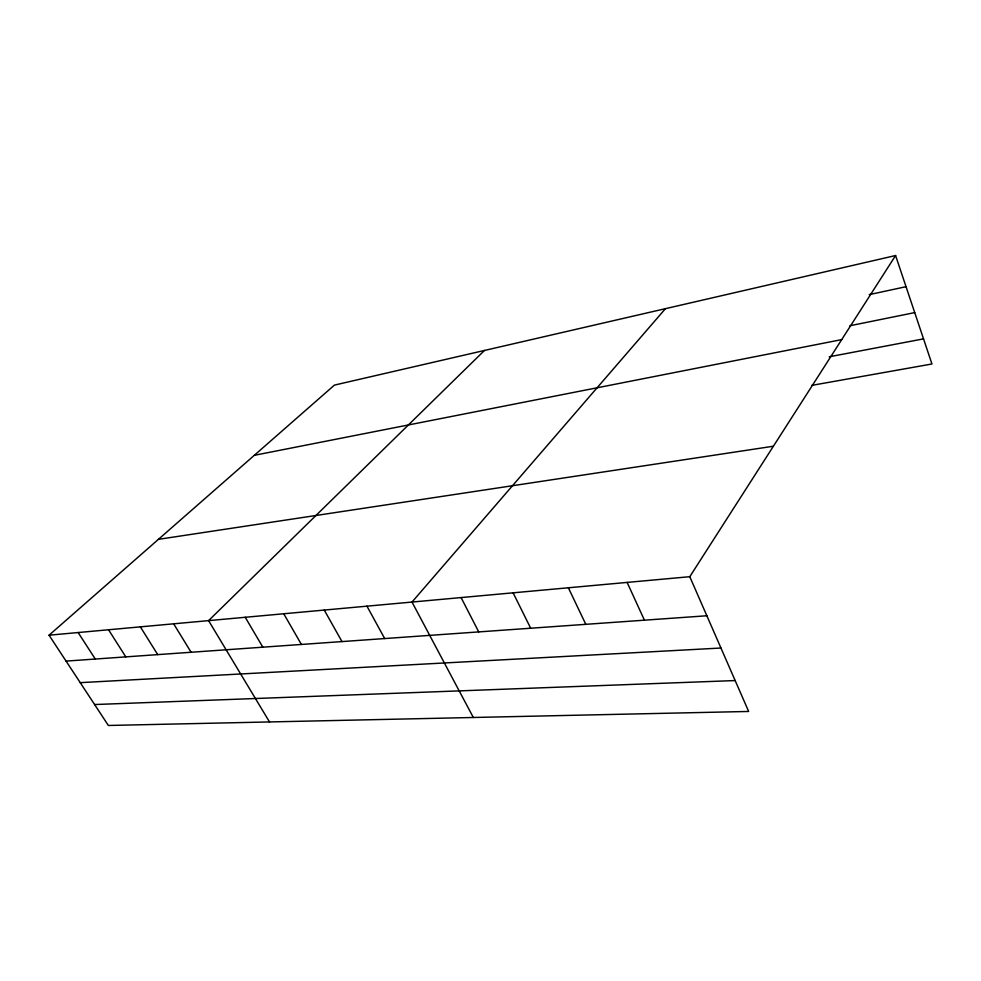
<?xml version="1.0" encoding="UTF-8"?>
<svg xmlns="http://www.w3.org/2000/svg" width="981" height="981" viewBox="0 0 981 981"><rect width="100%" height="100%" fill="white"/><g stroke="black" fill="none" stroke-linecap="round" stroke-linejoin="round"><path stroke-width="1.47" d="M689.79 576.693L748.662 711.458L108.364 725.474L49.05 635.197L689.79 576.693L895.592 255.526L931.95 363.988L811.618 385.398M665.437 308.672L412.008 602.052L473.333 717.491M484.455 350.462L208.585 620.63L269.517 721.955M49.05 635.197L334.435 385.104L895.592 255.526M869.203 294.631L906.039 286.697M849.902 325.753L914.721 312.608M254.3 455.319L841.71 339.61M829.239 356.79L923.526 338.874M158.431 539.342L773.384 446.232M66.07 661.108L706.86 615.761M80.234 682.653L720.949 648.024M94.617 704.542L735.161 680.556M78.137 632.537L95.28 659.036M108.548 629.765L125.801 656.878M140.357 626.859L157.708 654.621M173.662 623.818L191.111 652.255M245.238 617.282L262.834 647.178M283.742 613.763L301.4 644.456M324.27 610.072L341.964 641.586M366.955 606.172L384.675 638.557M461.082 597.576L478.74 631.911M513.1 592.818L530.684 628.232M568.355 587.778L585.816 624.333M627.129 582.407L644.431 620.188"/></g></svg>
